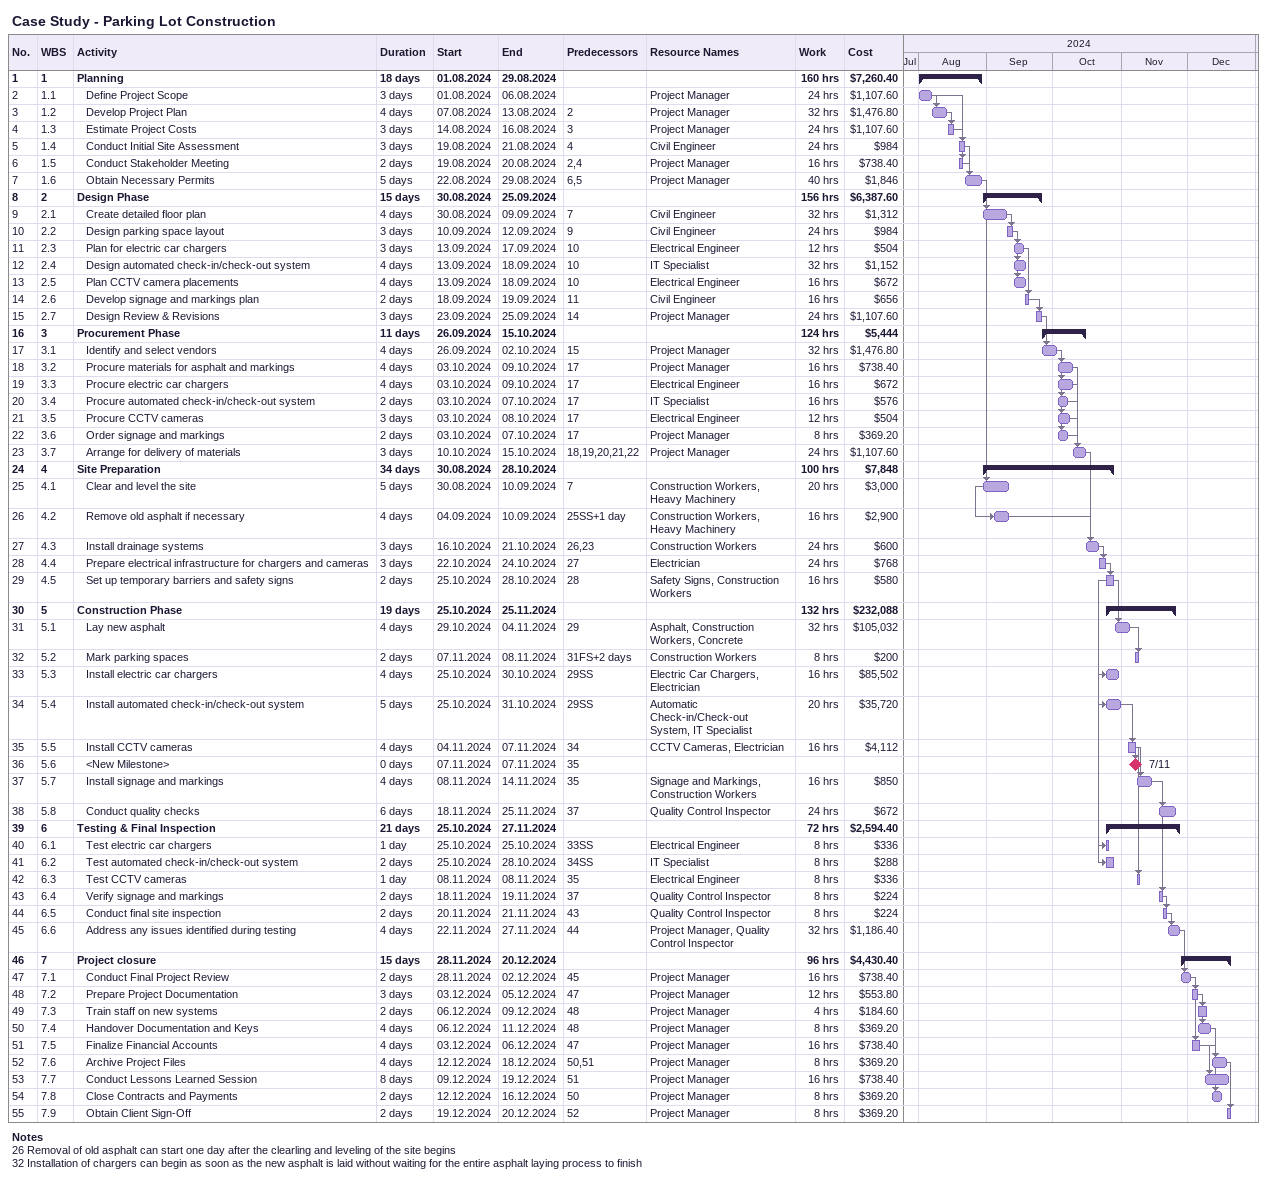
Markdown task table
Case Study - Parking Lot Construction

| ID | WBS | Task | Duration | Start | Finish | Predecessors | Resources | Work (h) | Cost ($) |
|---|---|---|---|---|---|---|---|---|---|
| 1 | 1 | **Planning** | 18d | 2024-08-01 | 2024-08-29 |  |  | 160 | 7260.40 |
| 2 | 1.1 | Define Project Scope | 3d | 2024-08-01 | 2024-08-06 |  | Project Manager | 24 | 1107.60 |
| 3 | 1.2 | Develop Project Plan | 4d | 2024-08-07 | 2024-08-13 | 2 | Project Manager | 32 | 1476.80 |
| 4 | 1.3 | Estimate Project Costs | 3d | 2024-08-14 | 2024-08-16 | 3 | Project Manager | 24 | 1107.60 |
| 5 | 1.4 | Conduct Initial Site Assessment | 3d | 2024-08-19 | 2024-08-21 | 4 | Civil Engineer | 24 | 984 |
| 6 | 1.5 | Conduct Stakeholder Meeting | 2d | 2024-08-19 | 2024-08-20 | 2, 4 | Project Manager | 16 | 738.40 |
| 7 | 1.6 | Obtain Necessary Permits | 5d | 2024-08-22 | 2024-08-29 | 6, 5 | Project Manager | 40 | 1846 |
| 8 | 2 | **Design Phase** | 15d | 2024-08-30 | 2024-09-25 |  |  | 156 | 6387.60 |
| 9 | 2.1 | Create detailed floor plan | 4d | 2024-08-30 | 2024-09-09 | 7 | Civil Engineer | 32 | 1312 |
| 10 | 2.2 | Design parking space layout | 3d | 2024-09-10 | 2024-09-12 | 9 | Civil Engineer | 24 | 984 |
| 11 | 2.3 | Plan for electric car chargers | 3d | 2024-09-13 | 2024-09-17 | 10 | Electrical Engineer | 12 | 504 |
| 12 | 2.4 | Design automated check-in/check-out system | 4d | 2024-09-13 | 2024-09-18 | 10 | IT Specialist | 32 | 1152 |
| 13 | 2.5 | Plan CCTV camera placements | 4d | 2024-09-13 | 2024-09-18 | 10 | Electrical Engineer | 16 | 672 |
| 14 | 2.6 | Develop signage and markings plan | 2d | 2024-09-18 | 2024-09-19 | 11 | Civil Engineer | 16 | 656 |
| 15 | 2.7 | Design Review & Revisions | 3d | 2024-09-23 | 2024-09-25 | 14 | Project Manager | 24 | 1107.60 |
| 16 | 3 | **Procurement Phase** | 11d | 2024-09-26 | 2024-10-15 |  |  | 124 | 5444 |
| 17 | 3.1 | Identify and select vendors | 4d | 2024-09-26 | 2024-10-02 | 15 | Project Manager | 32 | 1476.80 |
| 18 | 3.2 | Procure materials for asphalt and markings | 4d | 2024-10-03 | 2024-10-09 | 17 | Project Manager | 16 | 738.40 |
| 19 | 3.3 | Procure electric car chargers | 4d | 2024-10-03 | 2024-10-09 | 17 | Electrical Engineer | 16 | 672 |
| 20 | 3.4 | Procure automated check-in/check-out system | 2d | 2024-10-03 | 2024-10-07 | 17 | IT Specialist | 16 | 576 |
| 21 | 3.5 | Procure CCTV cameras | 3d | 2024-10-03 | 2024-10-08 | 17 | Electrical Engineer | 12 | 504 |
| 22 | 3.6 | Order signage and markings | 2d | 2024-10-03 | 2024-10-07 | 17 | Project Manager | 8 | 369.20 |
| 23 | 3.7 | Arrange for delivery of materials | 3d | 2024-10-10 | 2024-10-15 | 18, 19, 20, 21, 22 | Project Manager | 24 | 1107.60 |
| 24 | 4 | **Site Preparation** | 34d | 2024-08-30 | 2024-10-28 |  |  | 100 | 7848 |
| 25 | 4.1 | Clear and level the site | 5d | 2024-08-30 | 2024-09-10 | 7 | Construction Workers, Heavy Machinery | 20 | 3000 |
| 26 | 4.2 | Remove old asphalt if necessary | 4d | 2024-09-04 | 2024-09-10 | 25SS+1d | Construction Workers, Heavy Machinery | 16 | 2900 |
| 27 | 4.3 | Install drainage systems | 3d | 2024-10-16 | 2024-10-21 | 26, 23 | Construction Workers | 24 | 600 |
| 28 | 4.4 | Prepare electrical infrastructure for chargers and cameras | 3d | 2024-10-22 | 2024-10-24 | 27 | Electrician | 24 | 768 |
| 29 | 4.5 | Set up temporary barriers and safety signs | 2d | 2024-10-25 | 2024-10-28 | 28 | Safety Signs, Construction Workers | 16 | 580 |
| 30 | 5 | **Construction Phase** | 19d | 2024-10-25 | 2024-11-25 |  |  | 132 | 232088 |
| 31 | 5.1 | Lay new asphalt | 4d | 2024-10-29 | 2024-11-04 | 29 | Asphalt, Construction Workers, Concrete | 32 | 105032 |
| 32 | 5.2 | Mark parking spaces | 2d | 2024-11-07 | 2024-11-08 | 31FS+2d | Construction Workers | 8 | 200 |
| 33 | 5.3 | Install electric car chargers | 4d | 2024-10-25 | 2024-10-30 | 29SS | Electric Car Chargers, Electrician | 16 | 85502 |
| 34 | 5.4 | Install automated check-in/check-out system | 5d | 2024-10-25 | 2024-10-31 | 29SS | Automatic Check-in/Check-out System, IT Specialist | 20 | 35720 |
| 35 | 5.5 | Install CCTV cameras | 4d | 2024-11-04 | 2024-11-07 | 34 | CCTV Cameras, Electrician | 16 | 4112 |
| 36 | 5.6 | <New Milestone> | 0d | 2024-11-07 | 2024-11-07 | 35 |  |  |  |
| 37 | 5.7 | Install signage and markings | 4d | 2024-11-08 | 2024-11-14 | 35 | Signage and Markings, Construction Workers | 16 | 850 |
| 38 | 5.8 | Conduct quality checks | 6d | 2024-11-18 | 2024-11-25 | 37 | Quality Control Inspector | 24 | 672 |
| 39 | 6 | **Testing & Final Inspection** | 21d | 2024-10-25 | 2024-11-27 |  |  | 72 | 2594.40 |
| 40 | 6.1 | Test electric car chargers | 1d | 2024-10-25 | 2024-10-25 | 33SS | Electrical Engineer | 8 | 336 |
| 41 | 6.2 | Test automated check-in/check-out system | 2d | 2024-10-25 | 2024-10-28 | 34SS | IT Specialist | 8 | 288 |
| 42 | 6.3 | Test CCTV cameras | 1d | 2024-11-08 | 2024-11-08 | 35 | Electrical Engineer | 8 | 336 |
| 43 | 6.4 | Verify signage and markings | 2d | 2024-11-18 | 2024-11-19 | 37 | Quality Control Inspector | 8 | 224 |
| 44 | 6.5 | Conduct final site inspection | 2d | 2024-11-20 | 2024-11-21 | 43 | Quality Control Inspector | 8 | 224 |
| 45 | 6.6 | Address any issues identified during testing | 4d | 2024-11-22 | 2024-11-27 | 44 | Project Manager, Quality Control Inspector | 32 | 1186.40 |
| 46 | 7 | **Project closure** | 15d | 2024-11-28 | 2024-12-20 |  |  | 96 | 4430.40 |
| 47 | 7.1 | Conduct Final Project Review | 2d | 2024-11-28 | 2024-12-02 | 45 | Project Manager | 16 | 738.40 |
| 48 | 7.2 | Prepare Project Documentation | 3d | 2024-12-03 | 2024-12-05 | 47 | Project Manager | 12 | 553.80 |
| 49 | 7.3 | Train staff on new systems | 2d | 2024-12-06 | 2024-12-09 | 48 | Project Manager | 4 | 184.60 |
| 50 | 7.4 | Handover Documentation and Keys | 4d | 2024-12-06 | 2024-12-11 | 48 | Project Manager | 8 | 369.20 |
| 51 | 7.5 | Finalize Financial Accounts | 4d | 2024-12-03 | 2024-12-06 | 47 | Project Manager | 16 | 738.40 |
| 52 | 7.6 | Archive Project Files | 4d | 2024-12-12 | 2024-12-18 | 50, 51 | Project Manager | 8 | 369.20 |
| 53 | 7.7 | Conduct Lessons Learned Session | 8d | 2024-12-09 | 2024-12-19 | 51 | Project Manager | 16 | 738.40 |
| 54 | 7.8 | Close Contracts and Payments | 2d | 2024-12-12 | 2024-12-16 | 50 | Project Manager | 8 | 369.20 |
| 55 | 7.9 | Obtain Client Sign-Off | 2d | 2024-12-19 | 2024-12-20 | 52 | Project Manager | 8 | 369.20 |

Notes
- 26: Removal of old asphalt can start one day after the clearling and leveling of the site begins
- 32: Installation of chargers can begin as soon as the new asphalt is laid without waiting for the entire asphalt laying process to finish
